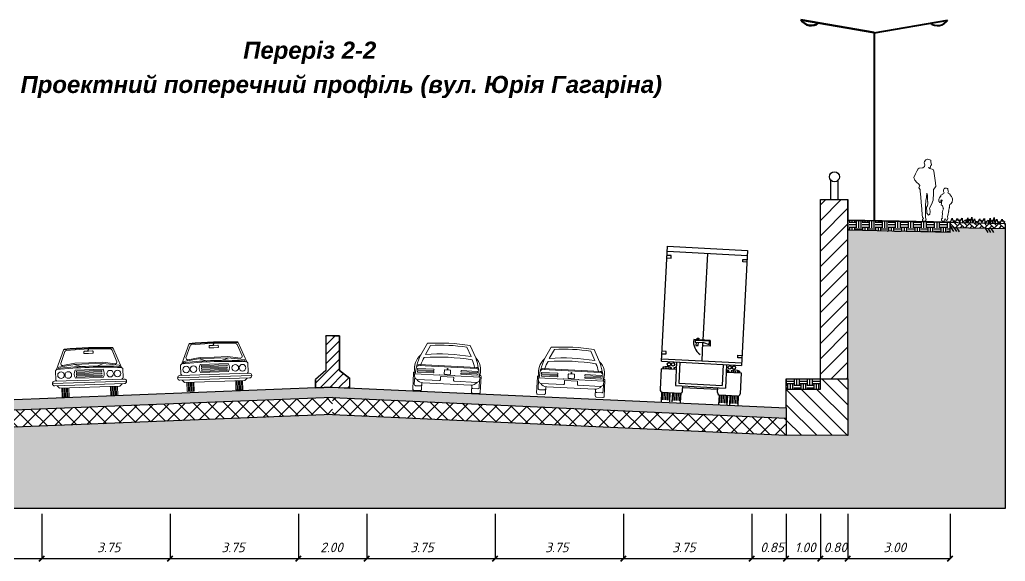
# Model space of a CAD drawing. Header units: metres. Extents: x 34785 to 38791, y 49888 to 55971.
# Drawn here: x 37560.09 to 37588.89, y 51717.09 to 51732.91 of the extents above; entities that cross this region are included whole.
import ezdxf

# ---------------------------------------------------------------- set-up
doc = ezdxf.new("R2010")
doc.units = ezdxf.units.M
doc.linetypes.add('DGN4', pattern=[96.18704, 48.09352, -24.04676, 0, -24.04676])
doc.layers.add('12000000', color=251, linetype='Continuous', lineweight=0)
doc.layers.add('_pk', color=7, linetype='Continuous', lineweight=30)
doc.layers.add('штрих', color=7, linetype='Continuous', lineweight=0, true_color=0x000000)
doc.styles.add('Bm431', font='bm431i.ttf')
doc.styles.add('Строитель 001', font='isocpeur.ttf', dxfattribs={"height": 2})
pattern_1 = [(0, (37126.35685, 51797.71672), (0.1905, 0.1905), [0.1905, -0.1905]), (0, (37126.35685, 51797.78816), (0.1905, 0.1905), [0.1905, -0.1905]), (0, (37126.35685, 51797.8596), (0.1905, 0.1905), [0.1905, -0.1905]), (90, (37126.38067, 51797.8834), (-0.1905, 0.1905), [0.1905, -0.1905]), (90, (37126.4521, 51797.8834), (-0.1905, 0.1905), [0.1905, -0.1905]), (90, (37126.52354, 51797.8834), (-0.1905, 0.1905), [0.1905, -0.1905])]
pattern_2 = [(0, (37128.35932, 51797.7166), (0.1905, 0.1905), [0.1905, -0.1905]), (0, (37128.35932, 51797.78804), (0.1905, 0.1905), [0.1905, -0.1905]), (0, (37128.35932, 51797.85948), (0.1905, 0.1905), [0.1905, -0.1905]), (90, (37128.38313, 51797.8833), (-0.1905, 0.1905), [0.1905, -0.1905]), (90, (37128.45457, 51797.8833), (-0.1905, 0.1905), [0.1905, -0.1905]), (90, (37128.526, 51797.8833), (-0.1905, 0.1905), [0.1905, -0.1905])]

# ---------------------------------------------------------------- blocks, each defined once
blk = doc.blocks.new('*U252')
at = {"color": 0, "lineweight": -2}
for p, q in [((-3738, 3204), (-2811, 5523)), ((-21, 5474), (-67, 5207)), ((21, 5474), (-23, 5208)), ((3738, 3204), (2811, 5523)), ((-3605, 3204), (-3471, 3471)), ((-3471, 3471), (-1602, 3738)), ((-1694, 3724), (-908, 3462)), ((-1602, 3738), (0, 3738)), ((1602, 3738), (0, 3738)), ((1693, 3724), (908, 3462)), ((3471, 3471), (1602, 3738)), ((3471, 3471), (3605, 3204)), ((-3872, 3071), (-3738, 3204)), ((-3872, 2003), (-3872, 3071)), ((-3580, 3216), (-3338, 3338)), ((-1602, 3071), (1602, 3071)), ((-1469, 2937), (1469, 2937)), ((-1469, 2804), (-1469, 2937)), ((1469, 2804), (-1469, 2804)), ((-1469, 2670), (1469, 2670)), ((-1469, 2537), (-1469, 2670)), ((1469, 2537), (-1469, 2537)), ((-1469, 2403), (1469, 2403)), ((-1469, 2270), (-1469, 2403)), ((1469, 2270), (-1469, 2270)), ((1469, 2937), (1469, 2804)), ((1469, 2670), (1469, 2537)), ((1469, 2403), (1469, 2270)), ((3580, 3216), (3338, 3338)), ((3872, 3071), (3738, 3204)), ((3872, 2003), (3872, 3071)), ((-4272, 1602), (4272, 1602)), ((-4005, 1869), (4005, 1869)), ((4005, 1335), (-4005, 1335)), ((-3738, 1869), (-3872, 2003)), ((-3738, 1335), (-3471, 1068)), ((1602, 2136), (-1602, 2136)), ((3471, 1068), (3738, 1335)), ((3738, 1869), (3872, 2003)), ((-3471, 1068), (3471, 1068)), ((-3204, 1068), (-3204, 0)), ((-3204, 0), (-2403, 0)), ((-3071, 1068), (-3071, 0)), ((-2937, 0), (-2937, 1068)), ((-2804, 1068), (-2804, 0)), ((-2670, 0), (-2670, 1068)), ((-2537, 1068), (-2537, 0)), ((-2403, 0), (-2403, 1068)), ((2403, 0), (2403, 1068)), ((3204, 0), (2403, 0)), ((2537, 0), (2537, 1068)), ((2670, 1068), (2670, 0)), ((2804, 0), (2804, 1068)), ((2937, 1068), (2937, 0)), ((3071, 0), (3071, 1068)), ((3204, 1068), (3204, 0))]:
    blk.add_line(p, q, dxfattribs=at)
at = {"color": 0, "lineweight": -2, "flags": 128}
for points in [[(-2712, 5231), (-3228, 3889)], [(0, 5474), (-2563, 5346)], [(-534, 5007), (-534, 5140)], [(-467, 5207), (0, 5207)], [(0, 4940), (-467, 4940)], [(467, 5207), (0, 5207)], [(0, 4940), (467, 4940)], [(1, 5474), (2564, 5345)], [(534, 5007), (534, 5140)], [(2713, 5230), (3228, 3888)], [(-3006, 3656), (-1602, 3872), (0, 3872)], [(3006, 3654), (1602, 3871), (0, 3872)]]:
    blk.add_lwpolyline(points, dxfattribs=at)
at = {"color": 0, "lineweight": -2}
for centre in [(-3247, 2537), (-2406, 2537), (2406, 2537), (3247, 2537)]:
    blk.add_circle(centre, 380, dxfattribs=at)
for centre, radius, start, end in [((0, -43200), 48732, 86.65721, 93.3419), ((0, -43124), 48732, 86.69396, 93.3033), ((-2537, 5159), 189, 97.4497, 154.9311), ((-467, 5140), 66.8, 93.60832, 178.1081), ((-467, 5007), 66.8, 184.4192, 266.4386), ((467, 5140), 66.8, 1.89193, 86.39168), ((467, 5007), 66.8, 273.5614, 355.5808), ((2537, 5157), 189, 25.04208, 82.52346), ((67, -39987), 43458, 90.08801, 94.49321), ((-3043, 3842), 189, 166.5724, 279.9572), ((-67, -39987), 43458, 85.50679, 89.91199), ((3043, 3841), 189, 260.016, 13.40079), ((0, -49066), 52403, 85.90918, 94.09081), ((-868, 2603), 870, 147.5288, 212.4712), ((868, 2603), 870, 327.5288, 32.47119), ((-4005, 1602), 267, 90, 270), ((4005, 1602), 267, 270, 90)]:
    blk.add_arc(centre, radius, start, end, dxfattribs=at)
blk = doc.blocks.new('*U253')
at = {"color": 0, "lineweight": -2}
for p, q in [((-2466, 5468), (-3166, 4093)), ((3166, 4093), (2466, 5468)), ((-3095, 3796), (-3095, 3796)), ((-3732, 2122), (-3682, 1883)), ((3682, 1883), (3731, 2120)), ((-2755, 900), (2755, 900))]:
    blk.add_line(p, q, dxfattribs=at)
at = {"color": 0, "lineweight": -2, "flags": 128}
for points in [[(-2092, 5250), (-2631, 4189), (-2631, 4189, -0.0594272), (2631, 4189), (2092, 5250, 0.05217)], [(-3412, 2529), (-1592, 2529, -0.4142136), (-1555, 2492), (-1555, 2424, -0.4142136), (-1592, 2387), (-3412, 2387, -0.4142136), (-3449, 2424), (-3449, 2492, -0.4142136)], [(-282, 2512), (290, 2512, -0.4142136), (364, 2438), (364, 2097, -0.4142136), (290, 2023), (-282, 2023, -0.4142136), (-356, 2097), (-356, 2438, -0.4142136)], [(3412, 2529), (1592, 2529, 0.4142136), (1555, 2492), (1555, 2424, 0.4142136), (1592, 2387), (3412, 2387, 0.4142136), (3449, 2424), (3449, 2492, 0.4142136)], [(-750, 1683, -0.4142136), (-700, 1733), (700, 1733, -0.4142136), (750, 1683), (750, 1367, 0.4142136), (850, 1267), (3429, 1267, 0.3227338), (3710, 1469, 0.0292561), (3741, 1583), (3784, 1794, 0.4756391), (3712, 1883), (900, 1883, -0.4142136), (875, 1908, 0.4142136), (850, 1933), (-850, 1933, 0.4142136), (-875, 1908, -0.4142136), (-900, 1883), (-3712, 1883, 0.4756391), (-3784, 1794), (-3741, 1583, 0.0291578), (-3710, 1470, 0.3228422), (-3429, 1267), (-850, 1267, 0.4142136), (-750, 1367)], [(-3412, 2254), (-1592, 2254, -0.4142136), (-1555, 2217), (-1555, 2149, -0.4142136), (-1592, 2112), (-3412, 2112, -0.4142136), (-3449, 2149), (-3449, 2217, -0.4142136)], [(3412, 2254), (1592, 2254, 0.4142136), (1555, 2217), (1555, 2149, 0.4142136), (1592, 2112), (3412, 2112, 0.4142136), (3449, 2149), (3449, 2217, 0.4142136)]]:
    blk.add_lwpolyline(points, format="xyb", close=True, dxfattribs=at)
for points in [[(3095, 2864), (3095, 2982, 0.0373082), (2762, 3834, 0.052989), (-2762, 3834, 0.0373082), (-3095, 2982), (-3095, 2864)], [(-3682, 1883), (-3599, 2720, -0.380946), (-3305, 2982), (3304, 2982, -0.3804737), (3598, 2720), (3682, 1883)], [(-3602, 2689), (-3502, 2789, -0.1840227), (-3305, 2864), (3305, 2864, -0.1840227), (3502, 2789), (3602, 2689)], [(-2873, 908), (-2873, 148, -0.4142136), (-3021, 0), (-3744, 0, -0.4142136), (-3892, 148), (-3892, 1974, -0.4142136), (-3744, 2122), (-3732, 2122)], [(-3732, 1544), (-3732, 685, 0.4142136), (-3584, 537), (-3021, 537, 0.4142136), (-2873, 685), (-2873, 908)], [(2867, 907), (2867, 148, 0.4142136), (3015, 0), (3738, 0, 0.4142136), (3886, 148), (3886, 1974, 0.4142136), (3738, 2122), (3732, 2122)], [(3732, 1544), (3732, 685, -0.4142136), (3584, 537), (3021, 537, -0.4142136), (2873, 685), (2873, 908)]]:
    blk.add_lwpolyline(points, format="xyb", dxfattribs=at)
for points in [[(-3732, 2122), (-3732, 1880)], [(3732, 2122), (3732, 1880)]]:
    blk.add_lwpolyline(points, dxfattribs=at)
at = {"color": 0, "lineweight": -2}
blk.add_circle((0, 2618), 59.6, dxfattribs=at)
for centre, radius, start, end in [((0, -18113), 23710, 84.03003, 95.96997), ((-1840, 2645), 1963, 132.48354, 195.46582), ((3086, 1466), 6781, 157.21243, 168.23657), ((1826, 2638), 1977, 344.85949, 47.35975), ((-3175, 1441), 6872, 11.82698, 22.66251), ((-2755, 1788), 888, 215.57759, 270.00275), ((2755, 1788), 888, 270.00275, 324.39991)]:
    blk.add_arc(centre, radius, start, end, dxfattribs=at)
blk = doc.blocks.new('23ук_2')
at = {"layer": '12000000', "color": 0, "linetype": 'Continuous', "lineweight": -2, "ltscale": 100}
for p, q in [((-0.07, 0.1473), (-0.0693, 0.1513)), ((-0.0684, 0.1409), (-0.07, 0.1473)), ((-0.0693, 0.1513), (-0.0654, 0.1563)), ((-0.0654, 0.1563), (-0.0618, 0.1581)), ((-0.0607, 0.1581), (-0.0505, 0.1547)), ((-0.0505, 0.1547), (-0.0508, 0.1499)), ((-0.0508, 0.1499), (-0.0486, 0.1415)), ((-0.0957, 0.115), (-0.0916, 0.123)), ((-0.0916, 0.123), (-0.0881, 0.1299)), ((-0.0881, 0.1299), (-0.0852, 0.1313)), ((-0.0852, 0.1313), (-0.0738, 0.1328)), ((-0.0738, 0.1328), (-0.0693, 0.1368)), ((-0.0693, 0.1368), (-0.0684, 0.1409)), ((-0.0529, 0.1328), (-0.058, 0.1333)), ((-0.058, 0.1333), (-0.0534, 0.1304)), ((-0.0534, 0.1304), (-0.0444, 0.1275)), ((-0.0505, 0.139), (-0.0529, 0.1328)), ((-0.0486, 0.1415), (-0.0505, 0.139)), ((-0.0444, 0.1275), (-0.0423, 0.1231)), ((-0.0423, 0.1231), (-0.0368, 0.0883)), ((-0.1002, 0.1038), (-0.0957, 0.115)), ((-0.0973, 0.0964), (-0.1002, 0.1038)), ((-0.092, 0.0892), (-0.0973, 0.0964)), ((-0.0868, 0.086), (-0.092, 0.0892)), ((-0.0368, 0.0883), (-0.0366, 0.078)), ((-0.083, 0.0813), (-0.0868, 0.086)), ((-0.0855, 0.0738), (-0.083, 0.0813)), ((-0.0818, 0.0692), (-0.0855, 0.0738)), ((-0.0818, 0.064), (-0.0818, 0.0692)), ((-0.0796, 0.047), (-0.0818, 0.064)), ((-0.062, 0.0589), (-0.0634, 0.0455)), ((-0.0604, 0.0526), (-0.062, 0.0589)), ((-0.0427, 0.0586), (-0.0437, 0.0377)), ((-0.0425, 0.0695), (-0.0427, 0.0586)), ((-0.0366, 0.078), (-0.0425, 0.0695)), ((-0.013, 0.0578), (-0.0154, 0.0568)), ((-0.0132, 0.0703), (-0.0138, 0.0677)), ((-0.0138, 0.0677), (-0.0138, 0.0661)), ((-0.0138, 0.0661), (-0.0137, 0.065)), ((-0.0137, 0.065), (-0.0135, 0.0641)), ((-0.0135, 0.0641), (-0.0133, 0.0632)), ((-0.0133, 0.0632), (-0.013, 0.0611)), ((-0.0118, 0.0718), (-0.0132, 0.0703)), ((-0.013, 0.0611), (-0.0119, 0.0591)), ((-0.0119, 0.0591), (-0.013, 0.0578)), ((-0.0109, 0.0723), (-0.0118, 0.0718)), ((-0.0099, 0.0728), (-0.0109, 0.0723)), ((-0.0081, 0.0733), (-0.0099, 0.0728)), ((-0.0062, 0.0729), (-0.0081, 0.0733)), ((-0.0045, 0.0733), (-0.0062, 0.0729)), ((-0.0045, 0.0729), (-0.0045, 0.0733)), ((-0.0017, 0.0722), (-0.0045, 0.0729)), ((-0.001, 0.0707), (-0.0017, 0.0722)), ((-0.0008, 0.0697), (-0.001, 0.0707)), ((-0.0003, 0.0644), (-0.0008, 0.0697)), ((-0.0007, 0.06), (-0.0001, 0.0604)), ((0.0002, 0.0582), (-0.0007, 0.06)), ((0.0001, 0.064), (-0.0003, 0.0644)), ((-0.0001, 0.0604), (0.0004, 0.0624)), ((0.0004, 0.0624), (0.0001, 0.064)), ((0.0022, 0.0577), (0.0002, 0.0582)), ((0.0045, 0.0565), (0.0022, 0.0577)), ((-0.0793, 0.032), (-0.0796, 0.047)), ((-0.0768, 0.0114), (-0.0793, 0.032)), ((-0.065, 0.0372), (-0.0661, 0.0206)), ((-0.0634, 0.0455), (-0.065, 0.0372)), ((-0.0602, 0.037), (-0.0604, 0.0526)), ((-0.0594, 0.0356), (-0.0602, 0.037)), ((-0.0601, 0.0343), (-0.0594, 0.0356)), ((-0.0593, 0.0318), (-0.0601, 0.0343)), ((-0.0599, 0.0288), (-0.0593, 0.0318)), ((-0.0457, 0.033), (-0.0479, 0.0278)), ((-0.0437, 0.0377), (-0.0457, 0.033)), ((-0.027, 0.0374), (-0.0272, 0.0354)), ((-0.0272, 0.0354), (-0.0262, 0.0337)), ((-0.0269, 0.041), (-0.027, 0.0374)), ((-0.025, 0.0445), (-0.0269, 0.041)), ((-0.0262, 0.0337), (-0.0254, 0.0316)), ((-0.0254, 0.0316), (-0.0239, 0.0313)), ((-0.0237, 0.0474), (-0.025, 0.0445)), ((-0.0239, 0.0313), (-0.0231, 0.0314)), ((-0.0218, 0.05), (-0.0237, 0.0474)), ((-0.0231, 0.0314), (-0.0222, 0.0315)), ((-0.0222, 0.0315), (-0.022, 0.0333)), ((-0.022, 0.0333), (-0.0213, 0.0363)), ((-0.0214, 0.0517), (-0.0218, 0.05)), ((-0.0213, 0.0531), (-0.0214, 0.0517)), ((-0.0192, 0.0539), (-0.0213, 0.0531)), ((-0.0213, 0.0363), (-0.0202, 0.039)), ((-0.0202, 0.039), (-0.0181, 0.0383)), ((-0.0195, 0.0316), (-0.0199, 0.0284)), ((-0.0192, 0.0343), (-0.0195, 0.0316)), ((-0.0157, 0.0554), (-0.0192, 0.0539)), ((-0.0181, 0.0372), (-0.0192, 0.0343)), ((-0.0181, 0.0383), (-0.0181, 0.0372)), ((-0.0154, 0.0568), (-0.0157, 0.0554)), ((0.0047, 0.0544), (0.0045, 0.0565)), ((0.01, 0.0491), (0.0047, 0.0544)), ((0.0079, 0.0273), (0.0112, 0.0324)), ((0.012, 0.0448), (0.01, 0.0491)), ((0.0112, 0.0324), (0.0114, 0.0344)), ((0.0114, 0.0344), (0.0125, 0.0384)), ((0.0128, 0.0423), (0.012, 0.0448)), ((0.0125, 0.0384), (0.0128, 0.0423)), ((-0.0763, -0.0048), (-0.0768, 0.0114)), ((-0.0661, 0.0206), (-0.066, -0.0036)), ((-0.0636, 0.0142), (-0.063, 0.0176)), ((-0.0621, 0.0073), (-0.0636, 0.0142)), ((-0.063, 0.0176), (-0.0606, 0.0215)), ((-0.062, 0.0043), (-0.0621, 0.0073)), ((-0.062, 0), (-0.062, 0.0043)), ((-0.0606, 0.0215), (-0.0599, 0.0288)), ((-0.0479, 0.0278), (-0.0545, 0.0151)), ((-0.0545, 0.0151), (-0.054, 0.0104)), ((-0.054, 0.0104), (-0.0529, 0.0046)), ((-0.0529, 0.0046), (-0.0534, -0.0032)), ((-0.0199, 0.0284), (-0.0205, 0.0249)), ((-0.0205, 0.0249), (-0.0176, 0.0222)), ((-0.0176, 0.0222), (-0.0163, 0.0217)), ((-0.0165, 0.0049), (-0.0173, 0.0029)), ((-0.0173, 0.0029), (-0.017, 0)), ((-0.017, 0), (-0.017, -0.004)), ((-0.0152, 0.0089), (-0.0165, 0.0049)), ((-0.0163, 0.0217), (-0.0144, 0.0161)), ((-0.0141, 0.0126), (-0.0152, 0.0089)), ((-0.0144, 0.0161), (-0.0149, 0.0142)), ((-0.0149, 0.0142), (-0.0141, 0.0126)), ((-0.0004, -0.0013), (0.0004, 0.0013)), ((0.0004, 0.0013), (0.0012, 0.0033)), ((0.0009, 0.0062), (0.0014, 0.0088)), ((0.0014, 0.0046), (0.0009, 0.0062)), ((0.0012, 0.0033), (0.0014, 0.0046)), ((0.0014, 0.0088), (0.002, 0.0107)), ((0.002, 0.0107), (0.003, 0.0126)), ((0.003, 0.0155), (0.0036, 0.0169)), ((0.003, 0.0126), (0.003, 0.0155)), ((0.0036, 0.0169), (0.0042, 0.0228)), ((0.0042, 0.0228), (0.0046, 0.0257)), ((0.0046, 0.0257), (0.0051, 0.0253)), ((0.0051, 0.0253), (0.0079, 0.0273)), ((-0.0751, -0.012), (-0.0763, -0.0048)), ((-0.0752, -0.021), (-0.0747, -0.0183)), ((-0.0732, -0.0229), (-0.0752, -0.021)), ((-0.0726, -0.015), (-0.0751, -0.012)), ((-0.0747, -0.0183), (-0.0726, -0.015)), ((-0.067, -0.023), (-0.0732, -0.0229)), ((-0.0643, -0.0198), (-0.067, -0.023)), ((-0.066, -0.0036), (-0.0663, -0.0126)), ((-0.0663, -0.0126), (-0.0643, -0.0198)), ((-0.0579, -0.0053), (-0.062, 0)), ((-0.0534, -0.0032), (-0.0579, -0.0053)), ((-0.0191, -0.0167), (-0.0199, -0.019)), ((-0.0199, -0.019), (-0.0199, -0.0214)), ((-0.0199, -0.0214), (-0.0176, -0.0225)), ((-0.017, -0.0144), (-0.0191, -0.0167)), ((-0.017, -0.004), (-0.0181, -0.0073)), ((-0.0181, -0.0073), (-0.0178, -0.0128)), ((-0.0178, -0.0128), (-0.017, -0.0144)), ((-0.0176, -0.0225), (-0.0143, -0.023)), ((-0.0143, -0.023), (-0.012, -0.023)), ((-0.012, -0.023), (-0.0114, -0.0223)), ((-0.0114, -0.0223), (-0.0108, -0.0206)), ((-0.0108, -0.0196), (-0.0096, -0.0171)), ((-0.0108, -0.0206), (-0.0108, -0.0196)), ((-0.0096, -0.0171), (-0.009, -0.0151)), ((-0.009, -0.0151), (-0.0087, -0.0172)), ((-0.0087, -0.0172), (-0.0081, -0.0191)), ((-0.0081, -0.0191), (-0.0061, -0.0203)), ((-0.0061, -0.0203), (-0.005, -0.0209)), ((-0.005, -0.0209), (-0.0036, -0.0207)), ((-0.0036, -0.0207), (-0.0018, -0.019)), ((-0.0018, -0.0099), (-0.0001, -0.0024)), ((-0.0014, -0.0155), (-0.0018, -0.0099)), ((-0.0018, -0.019), (-0.0014, -0.0155)), ((-0.0001, -0.0024), (-0.0004, -0.0013))]:
    blk.add_line(p, q, dxfattribs=at)
blk = doc.blocks.new('A$C72987255')
at = {"color": 18, "linetype": 'ByBlock', "true_color": 0x000000}
for p, q in [((0, 1.219), (0, 4.724)), ((0, 4.724), (2.438, 4.724)), ((0, 4.572), (2.438, 4.572)), ((1.219, 4.572), (1.219, 1.93)), ((2.438, 4.724), (2.438, 1.219)), ((1.219, 1.854), (1.219, 1.295)), ((0, 1.295), (2.438, 1.295)), ((0, 1.219), (2.438, 1.219)), ((0.457, 1.219), (0.457, 0.508)), ((1.981, 1.219), (1.981, 0.508)), ((0, 0.991), (0, 0.356)), ((0.457, 0.991), (0, 0.991)), ((0.051, 1.041), (0.051, 0.991)), ((0.305, 1.041), (0.305, 0.991)), ((0.381, 1.041), (0.381, 0.991)), ((1.981, 0.991), (2.438, 0.991)), ((2.057, 1.041), (2.057, 0.991)), ((2.134, 1.041), (2.134, 0.991)), ((2.388, 1.041), (2.388, 0.991)), ((2.438, 0.991), (2.438, 0.356)), ((0.457, 0.508), (1.981, 0.508)), ((0.686, 0.356), (0.686, 0.508)), ((1.753, 0.356), (1.753, 0.508)), ((0.051, 0.279), (0.051, 0)), ((0.076, 0.279), (0.61, 0.279)), ((0.305, 0.279), (0.305, 0)), ((0.381, 0.279), (0.381, 0)), ((0.635, 0.279), (0.635, 0)), ((1.803, 0.279), (1.803, 0)), ((2.362, 0.279), (1.829, 0.279)), ((2.057, 0.279), (2.057, 0)), ((2.134, 0.279), (2.134, 0)), ((2.388, 0.279), (2.388, 0))]:
    blk.add_line(p, q, dxfattribs=at)
at = {"color": 18, "true_color": 0x000000}
for p, q in [((0.127, 4.445), (0, 4.445)), ((0, 4.369), (0.127, 4.369)), ((0.127, 4.369), (0.127, 4.445)), ((2.311, 4.369), (2.311, 4.445)), ((2.311, 4.445), (2.438, 4.445)), ((2.438, 4.369), (2.311, 4.369)), ((1.448, 1.93), (0.943, 1.93)), ((1.422, 1.905), (0.991, 1.905)), ((0.991, 1.905), (0.991, 1.854)), ((0.991, 1.854), (1.245, 1.854)), ((1.016, 1.854), (1.016, 1.753)), ((1.041, 1.93), (1.041, 1.981)), ((1.041, 1.981), (1.092, 1.981)), ((1.092, 1.981), (1.092, 1.93)), ((1.092, 1.753), (1.092, 1.854)), ((1.245, 1.854), (1.422, 1.803)), ((1.422, 1.803), (1.422, 1.905)), ((1.448, 1.93), (1.448, 1.753)), ((0.127, 1.524), (0, 1.524)), ((0.127, 1.448), (0.127, 1.524)), ((1.016, 1.753), (1.092, 1.753)), ((1.448, 1.753), (1.245, 1.753)), ((2.311, 1.524), (2.438, 1.524)), ((2.311, 1.448), (2.311, 1.524)), ((0, 1.448), (0.127, 1.448)), ((0.559, 1.219), (0.559, 0.584)), ((1.88, 1.219), (1.88, 0.584)), ((2.438, 1.448), (2.311, 1.448)), ((0.076, 0.991), (0.076, 1.038)), ((0.127, 1.041), (0.127, 0.991)), ((0.178, 0.991), (0.178, 1.041)), ((0.229, 0.991), (0.229, 1.041)), ((0.279, 0.991), (0.279, 1.041)), ((0.406, 0.991), (0.406, 1.041)), ((2.032, 0.991), (2.032, 1.041)), ((2.159, 0.991), (2.159, 1.041)), ((2.21, 0.991), (2.21, 1.041)), ((2.261, 0.991), (2.261, 1.041)), ((2.311, 1.041), (2.311, 0.991)), ((2.362, 0.991), (2.362, 1.038)), ((0.559, 0.584), (1.88, 0.584)), ((0.686, 0.457), (1.753, 0.457)), ((0.076, 0.279), (0.076, 0.051)), ((0.127, 0.279), (0.127, 0.051)), ((0.178, 0.279), (0.178, 0.051)), ((0.229, 0.279), (0.229, 0.051)), ((0.279, 0.279), (0.279, 0.051)), ((0.406, 0.279), (0.406, 0.051)), ((0.457, 0.279), (0.457, 0.051)), ((0.508, 0.279), (0.508, 0.051)), ((0.559, 0.279), (0.559, 0.051)), ((0.61, 0.279), (0.61, 0.051)), ((1.829, 0.279), (1.829, 0.051)), ((1.88, 0.279), (1.88, 0.051)), ((1.93, 0.279), (1.93, 0.051)), ((1.981, 0.279), (1.981, 0.051)), ((2.032, 0.279), (2.032, 0.051)), ((2.159, 0.279), (2.159, 0.051)), ((2.21, 0.279), (2.21, 0.051)), ((2.261, 0.279), (2.261, 0.051)), ((2.311, 0.279), (2.311, 0.051)), ((2.362, 0.279), (2.362, 0.051))]:
    blk.add_line(p, q, dxfattribs=at)
for centre in [(0.229, 1.143), (0.356, 1.143), (2.083, 1.143), (2.21, 1.143)]:
    blk.add_circle(centre, 0.0508, dxfattribs=at)
blk.add_arc((1.397, 1.88), 0.457, 173.6206, 239.0362, dxfattribs=at)
at = {"color": 18, "linetype": 'ByBlock', "true_color": 0x000000}
for centre, radius, start, end in [((0.178, 0.737), 0.33, 67.3801, 112.6199), ((0.508, 0.737), 0.33, 98.8499, 112.6199), ((1.93, 0.737), 0.33, 67.3801, 81.1501), ((2.261, 0.737), 0.33, 67.3801, 112.6199), ((0.076, 0.356), 0.0762, 180, 270), ((0.61, 0.356), 0.0762, 270, 0), ((1.829, 0.356), 0.0762, 180, 270), ((2.362, 0.356), 0.0762, 270, 0)]:
    blk.add_arc(centre, radius, start, end, dxfattribs=at)

msp = doc.modelspace()

# ---------------------------------------------------------------- hatches: boundary and pattern name
at = {"transparency": 33554687}
h = msp.add_hatch(dxfattribs=at)
h.set_pattern_fill('ANSI31', color=256, scale=0.1)
h.set_pattern_definition([(45, (37128.35932, 51797.7166), (-0.2245064, 0.2245064), [])])
h.paths.add_polyline_path([(37584.284, 51727.657), (37583.484, 51727.657), (37583.484, 51722.419), (37584.284, 51722.419)])
h = msp.add_hatch(dxfattribs=at)
h.set_pattern_fill('DOTS', color=256, scale=0.1)
h.set_pattern_definition([(0, (37126.35685, 51797.71672), (0.079375, 0.15875), [0, -0.15875])])
h.paths.add_polyline_path([(37554.182, 51726.757), (37552.179, 51726.757), (37552.172, 51726.107), (37544.679, 51726.183), (37544.682, 51726.833), (37541.677, 51726.914), (37541.681, 51727.064), (37540.681, 51727.091), (37540.681, 51718.628), (37569.232, 51718.628), (37569.232, 51721.378), (37555.982, 51720.844), (37554.182, 51720.844), (37554.182, 51722.495)])
h.paths.add_polyline_path([(37588.885, 51726.808), (37587.281, 51726.842), (37587.278, 51726.692), (37584.284, 51726.757), (37584.284, 51722.419), (37584.284, 51720.768), (37582.484, 51720.77), (37569.232, 51721.378), (37569.232, 51718.628), (37588.885, 51718.628)])
h = msp.add_hatch(dxfattribs=at)
h.set_pattern_fill('EARTH', color=256, scale=0.03)
h.set_pattern_definition(pattern_1)
h.paths.add_polyline_path([(37587.278, 51726.692), (37587.285, 51726.992), (37584.284, 51727.057), (37584.284, 51726.757)])
h = msp.add_hatch(dxfattribs=at)
h.set_pattern_fill('AR-HBONE', color=256, scale=0.001)
h.set_pattern_definition([(45, (37131.3597, 51797.6522), (0, 0.143684098), [0.3048, -0.1016]), (135, (37131.43154, 51797.72405), (1e-17, 0.143684098), [0.3048, -0.1016])])
h.paths.add_polyline_path([(37588.885, 51726.808), (37588.885, 51726.958), (37587.285, 51726.992), (37587.285, 51726.842)])
h = msp.add_hatch(dxfattribs=at)
h.set_pattern_fill('ANSI31', color=256, scale=0.06)
h.set_pattern_definition([(45, (37126.35685, 51797.71672), (-0.13470384, 0.13470384), [])])
h.paths.add_polyline_path([(37569.432, 51722.666), (37569.432, 51723.672), (37569.232, 51723.672), (37569.232, 51722.172), (37569.73, 51722.15), (37569.732, 51722.425)])
h.paths.add_polyline_path([(37569.232, 51723.672), (37569.032, 51723.672), (37569.032, 51722.666), (37568.732, 51722.399), (37568.732, 51722.152), (37569.232, 51722.172)])
h = msp.add_hatch(dxfattribs=at)
h.set_pattern_fill('EARTH', color=256, scale=0.03)
h.set_pattern_definition(pattern_2)
h.paths.add_polyline_path([(37582.484, 51722.419), (37582.484, 51722.119), (37583.484, 51722.119), (37583.484, 51722.419)])
h = msp.add_hatch(dxfattribs=at)
h.set_pattern_fill('ANSI31', color=256, scale=0.1, angle=90)
h.set_pattern_definition([(135, (37128.35932, 51797.7166), (-0.2245064, -0.2245064), [])])
h.paths.add_polyline_path([(37582.484, 51721.569), (37582.484, 51720.77), (37584.284, 51720.768), (37584.284, 51722.419), (37583.484, 51722.419), (37583.484, 51722.119), (37582.484, 51722.119)])
h = msp.add_hatch(dxfattribs=at)
h.set_pattern_fill('EARTH', color=256, scale=0.03)
h.set_pattern_definition(pattern_1)
h.paths.add_polyline_path([(37569.232, 51721.878), (37569.232, 51722.172), (37555.982, 51721.645), (37555.982, 51721.344)])
h = msp.add_hatch(dxfattribs=at)
h.set_pattern_fill('EARTH', color=256, scale=0.03)
h.set_pattern_definition(pattern_2)
h.paths.add_polyline_path([(37569.232, 51722.172), (37569.232, 51721.878), (37582.484, 51721.269), (37582.484, 51721.569)])
h = msp.add_hatch(dxfattribs=at)
h.set_pattern_fill('ANSI37', color=256, scale=0.1)
h.set_pattern_definition([(45, (37126.35685, 51797.71672), (-0.2245064, 0.2245064), []), (135, (37126.35685, 51797.71672), (-0.2245064, -0.2245064), [])])
h.paths.add_polyline_path([(37569.232, 51721.378), (37569.232, 51721.878), (37568.231, 51721.832), (37555.982, 51721.344), (37555.982, 51720.844)])
h = msp.add_hatch(dxfattribs=at)
h.set_pattern_fill('ANSI37', color=256, scale=0.1)
h.set_pattern_definition([(45, (37128.35932, 51797.7166), (-0.2245064, 0.2245064), []), (135, (37128.35932, 51797.7166), (-0.2245064, -0.2245064), [])])
h.paths.add_polyline_path([(37569.232, 51721.878), (37569.232, 51721.378), (37582.484, 51720.77), (37582.484, 51721.269)])

# ---------------------------------------------------------------- linework, layer by layer
at = {"lineweight": 30}
for p, q in [((37583.789, 51727.657), (37583.789, 51728.215)), ((37583.997, 51728.215), (37583.997, 51727.657)), ((37583.484, 51722.419), (37583.484, 51727.657)), ((37583.484, 51727.657), (37584.284, 51727.657)), ((37584.284, 51722.419), (37584.284, 51727.657)), ((37584.284, 51727.057), (37588.885, 51726.958)), ((37587.278, 51726.692), (37587.285, 51726.992)), ((37587.278, 51726.692), (37584.284, 51726.757)), ((37582.484, 51721.569), (37582.484, 51722.419)), ((37582.484, 51722.419), (37583.484, 51722.419)), ((37583.484, 51722.419), (37584.284, 51722.419)), ((37583.484, 51722.119), (37583.484, 51722.419)), ((37584.284, 51722.419), (37584.284, 51720.768)), ((37569.232, 51722.172), (37555.982, 51721.645)), ((37569.232, 51722.172), (37582.484, 51721.569)), ((37582.484, 51722.119), (37583.484, 51722.119)), ((37569.232, 51721.878), (37555.982, 51721.344)), ((37568.231, 51721.832), (37568.232, 51721.832)), ((37569.232, 51721.878), (37582.484, 51721.269)), ((37582.484, 51721.569), (37582.484, 51720.768)), ((37569.232, 51721.378), (37555.982, 51720.844)), ((37568.229, 51721.332), (37568.232, 51721.332)), ((37569.232, 51721.378), (37582.484, 51720.77)), ((37584.284, 51720.768), (37582.484, 51720.77))]:
    msp.add_line(p, q, dxfattribs=at)
for p, q in [((37584.284, 51727.657), (37584.284, 51727.057)), ((37584.284, 51727.057), (37584.284, 51727.057)), ((37587.285, 51726.992), (37584.284, 51727.057)), ((37588.885, 51726.958), (37588.885, 51726.808)), ((37587.281, 51726.842), (37588.885, 51726.808)), ((37587.295, 51726.841), (37587.374, 51726.719)), ((37587.378, 51726.84), (37587.457, 51726.717)), ((37587.464, 51726.838), (37587.542, 51726.716)), ((37588.295, 51726.82), (37588.373, 51726.697)), ((37588.377, 51726.818), (37588.456, 51726.695)), ((37588.463, 51726.817), (37588.541, 51726.694)), ((37588.885, 51726.808), (37588.885, 51718.628)), ((37569.232, 51723.672), (37569.032, 51723.672)), ((37569.032, 51723.672), (37569.032, 51722.666)), ((37569.232, 51723.672), (37569.432, 51723.672)), ((37569.432, 51723.672), (37569.432, 51722.666)), ((37569.032, 51722.666), (37568.732, 51722.399)), ((37569.432, 51722.666), (37569.732, 51722.425)), ((37568.732, 51722.152), (37568.732, 51722.399)), ((37569.73, 51722.15), (37569.732, 51722.425)), ((37582.484, 51722.419), (37583.484, 51722.419)), ((37588.885, 51718.628), (37540.681, 51718.628)), ((37560.731, 51718.479), (37560.731, 51717.168)), ((37564.481, 51718.479), (37564.481, 51717.168)), ((37568.232, 51718.479), (37568.232, 51717.168)), ((37570.232, 51718.479), (37570.232, 51717.168)), ((37573.982, 51718.479), (37573.982, 51717.168)), ((37577.732, 51718.479), (37577.732, 51717.168)), ((37581.482, 51718.479), (37581.482, 51717.168)), ((37581.482, 51718.479), (37581.482, 51717.168)), ((37582.484, 51718.479), (37582.484, 51717.168)), ((37583.484, 51718.479), (37583.484, 51717.168)), ((37584.284, 51718.479), (37584.284, 51717.168)), ((37587.278, 51718.479), (37587.278, 51717.168)), ((37541.677, 51717.168), (37587.278, 51717.168))]:
    msp.add_line(p, q)
at = {"color": 3, "flags": 128}
for points in [[(37587.285, 51726.992), (37587.333, 51727.107), (37587.365, 51726.992), (37587.387, 51727.05), (37587.424, 51726.982), (37587.487, 51727.104), (37587.494, 51727.043), (37587.517, 51727.08), (37587.551, 51726.997), (37587.622, 51727.111), (37587.634, 51726.984), (37587.727, 51727.067), (37587.742, 51726.989), (37587.759, 51727.07), (37587.766, 51726.987), (37587.793, 51727.121), (37587.795, 51726.982), (37587.847, 51727.08), (37587.866, 51726.982), (37587.903, 51727.143), (37587.923, 51726.975), (37587.935, 51726.997)], [(37587.938, 51726.977), (37587.986, 51727.092), (37588.018, 51726.977), (37588.04, 51727.036), (37588.077, 51726.967), (37588.14, 51727.089), (37588.148, 51727.028), (37588.17, 51727.065), (37588.204, 51726.982), (37588.275, 51727.097), (37588.287, 51726.97), (37588.38, 51727.053), (37588.395, 51726.975), (37588.412, 51727.055), (37588.419, 51726.972), (37588.446, 51727.107), (37588.449, 51726.967), (37588.5, 51727.065), (37588.52, 51726.967), (37588.556, 51727.129), (37588.576, 51726.96), (37588.588, 51726.982)], [(37588.591, 51726.965), (37588.64, 51727.08), (37588.671, 51726.965), (37588.693, 51727.023), (37588.73, 51726.955), (37588.794, 51727.077), (37588.801, 51727.016), (37588.823, 51727.053), (37588.857, 51726.97), (37588.885, 51727.015)]]:
    msp.add_lwpolyline(points, dxfattribs=at)
at = {"lineweight": 30, "flags": 128}
msp.add_lwpolyline([(37568.732, 51722.399), (37568.732, 51722.152), (37569.232, 51722.172), (37569.73, 51722.15), (37569.732, 51722.425), (37569.432, 51722.666), (37569.432, 51723.672), (37569.032, 51723.672), (37569.032, 51722.666)], close=True, dxfattribs=at)
at = {"lineweight": 30}
msp.add_circle((37583.893, 51728.321), 0.147, dxfattribs=at)
at = {"layer": '_pk', "color": 7, "lineweight": 40, "ltscale": 100}
for p, q in [((37585.058, 51732.535), (37582.914, 51732.907)), ((37585.058, 51732.526), (37582.914, 51732.898)), ((37585.058, 51732.526), (37587.202, 51732.898)), ((37585.058, 51732.535), (37585.058, 51727.066))]:
    msp.add_line(p, q, dxfattribs=at)
for centre, start, end in [((37583.212, 51733.098), 212.6858, 307.6164), ((37583.212, 51733.089), 212.6858, 307.6164), ((37586.904, 51733.089), 232.3836, 327.3142)]:
    msp.add_arc(centre, 0.354, start, end, dxfattribs=at)
at = {"layer": 'штрих', "color": 18, "linetype": 'Continuous', "lineweight": 40, "true_color": 0x000000}
for p, q in [((37560.653, 51717.09), (37560.81, 51717.246)), ((37564.403, 51717.09), (37564.56, 51717.246)), ((37568.153, 51717.09), (37568.31, 51717.246)), ((37570.153, 51717.09), (37570.31, 51717.246)), ((37573.903, 51717.09), (37574.06, 51717.246)), ((37577.653, 51717.09), (37577.81, 51717.246)), ((37581.403, 51717.09), (37581.56, 51717.246)), ((37582.406, 51717.09), (37582.563, 51717.246)), ((37583.406, 51717.09), (37583.563, 51717.246)), ((37584.206, 51717.09), (37584.363, 51717.246)), ((37587.2, 51717.09), (37587.357, 51717.246))]:
    msp.add_line(p, q, dxfattribs=at)

# ---------------------------------------------------------------- block references
at = {"lineweight": 0, "xscale": 10, "yscale": 10, "zscale": 10}
msp.add_blockref('23ук_2', (37587.217, 51727.256), dxfattribs=at)
at = {"xscale": 0.9600000000000001, "yscale": 0.9600000000000001, "zscale": 0.9600000000000001, "rotation": 357}
msp.add_blockref('A$C72987255', (37578.781, 51721.762), dxfattribs=at)
at = {"layer": '_pk', "lineweight": 0, "ltscale": 0.1, "xscale": 0.000254, "yscale": 0.000254, "zscale": 0.000254}
for name, p, rotation in [('*U252', (37565.797, 51722.073), 1.83613657714007), ('*U253', (37572.556, 51722.037), 357.1271525101291), ('*U252', (37562.14, 51721.906), 1.83613657714007), ('*U253', (37576.176, 51721.92), 357.1271525101291)]:
    msp.add_blockref(name, p, dxfattribs=dict(at, rotation=rotation))

# ---------------------------------------------------------------- texts
at = {"char_height": 0.5, "attachment_point": 1, "style": 'Bm431'}
for s, width, insert in [('{\\fArial|b1|i1|c204|p34;Переріз 2-2}', 4.69714, (37566.619, 51732.266)), ('{\\fArial|b1|i1|c204|p34;Проектний поперечний профіль (вул. Юрія Гагаріна)}', 22.48489, (37560.113, 51731.267))]:
    msp.add_mtext_dynamic_manual_height_columns(s, width=width, gutter_width=2, heights=[0], dxfattribs=dict(at, insert=insert))
at = {"layer": 'штрих', "color": 18, "linetype": 'DGN4', "lineweight": 0, "true_color": 0x000000, "char_height": 0.28125, "attachment_point": 1, "style": 'Строитель 001'}
for s, insert in [('{\\fISOCPEUR|b0|i1|c204|p34;3.75}', (37562.349, 51717.636)), ('{\\fISOCPEUR|b0|i1|c204|p34;3.75}', (37565.979, 51717.636)), ('{\\fISOCPEUR|b0|i1|c204|p34;2.00}', (37568.869, 51717.636)), ('{\\fISOCPEUR|b0|i1|c204|p34;3.75}', (37571.5, 51717.636)), ('{\\fISOCPEUR|b0|i1|c204|p34;3.75}', (37575.441, 51717.636)), ('{\\fISOCPEUR|b0|i1|c204|p34;3.75}', (37579.152, 51717.636)), ('{\\fISOCPEUR|b0|i1|c204|p34;0.85}', (37581.726, 51717.636)), ('{\\fISOCPEUR|b0|i1|c204|p34;1.00}', (37582.736, 51717.636)), ('{\\fISOCPEUR|b0|i1|c204|p34;0.80}', (37583.579, 51717.636)), ('{\\fISOCPEUR|b0|i1|c204|p34;3.00}', (37585.322, 51717.636))]:
    msp.add_mtext(s, dxfattribs=dict(at, insert=insert))

doc.saveas('drawing.dxf')
